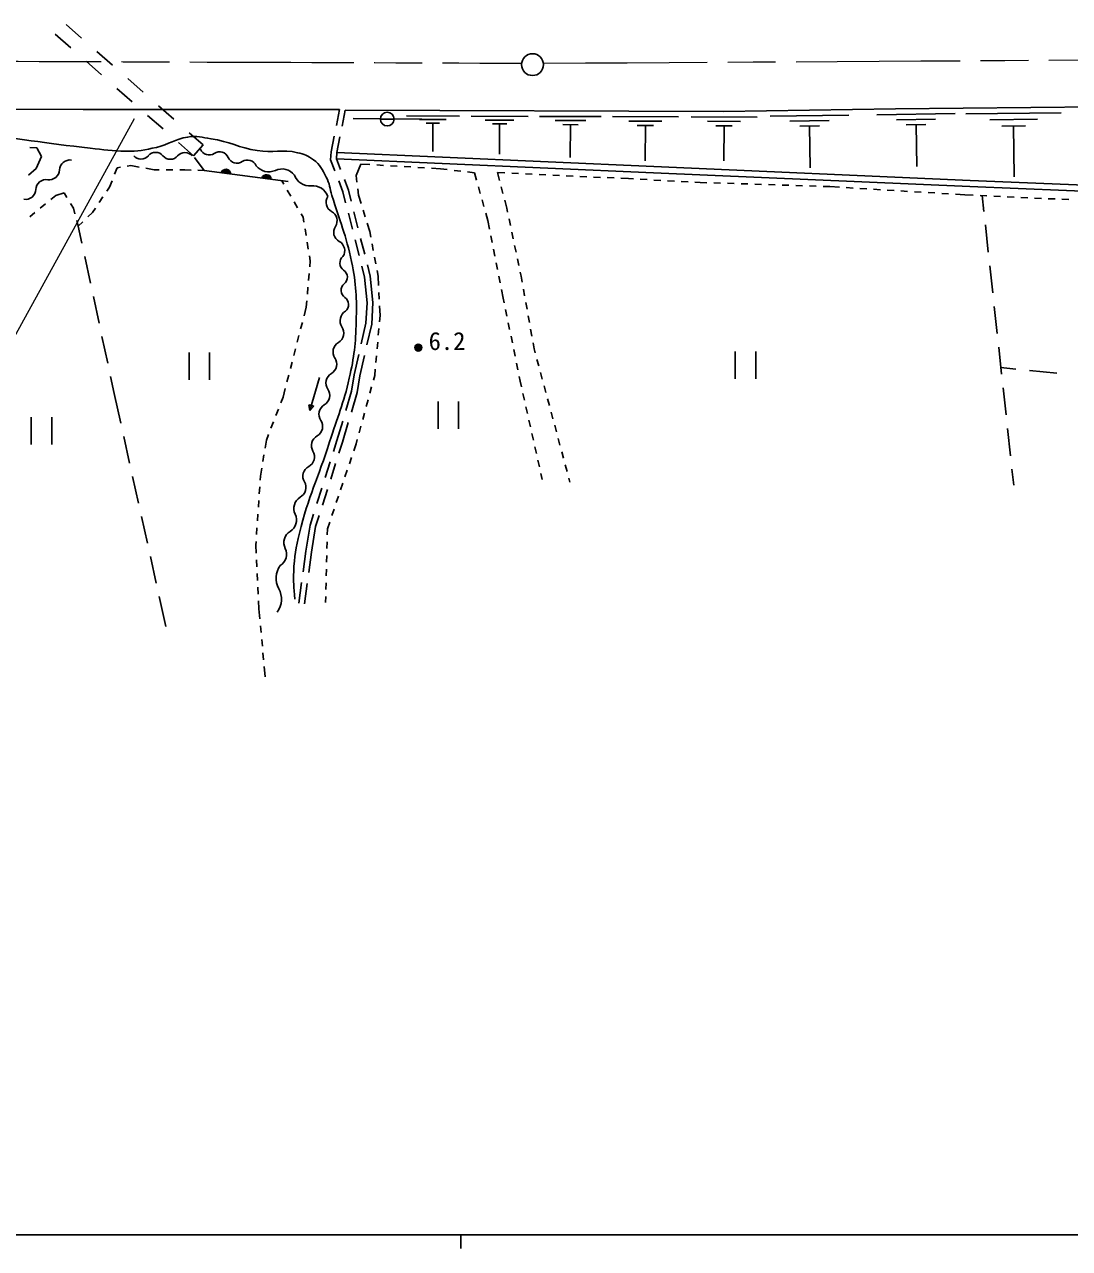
# Model space of a CAD drawing. Units: millimetres, scale not verified. Extents: x 40000 to 680000, y 20000 to 380000.
# Drawn here: x 136063 to 212550, y 204000 to 293636 of the extents above; entities that cross this region are included whole.
import ezdxf
from ezdxf.enums import TextEntityAlignment as Align

# ---------------------------------------------------------------- set-up
doc = ezdxf.new("R2010")
doc.units = ezdxf.units.MM
doc.header["$LTSCALE"] = 1000
doc.linetypes.add('CHAIN', pattern=[18.5, 12, -1.5, 3.5, -1.5])
for name, color, linetype, lineweight in [('M-BGD', 7, 'Continuous', 25), ('M-BMK', 2, 'CHAIN', 13), ('M-BMK-SRVR', 3, 'Continuous', 25), ('M-STR-HTXT', 7, 'Continuous', 13), ('M-TTL-BAND', 7, 'Continuous', 25)]:
    doc.layers.add(name, color=color, linetype=linetype, lineweight=lineweight)
doc.styles.add('ＭＳ ゴシック', font='')
doc.styles.get('ＭＳ ゴシック').set_extended_font_data('MS Gothic')

msp = doc.modelspace()

# ---------------------------------------------------------------- linework, layer by layer
at = {"layer": 'M-BGD'}
for p, q in [((139115, 293636), (140241, 292645)), ((138320, 292922), (139446, 291930)), ((141367, 291653), (142493, 290662)), ((140572, 290939), (141698, 289948)), ((143619, 289671), (144745, 288680)), ((142824, 288957), (143950, 287966)), ((145075, 286975), (146201, 285984)), ((145871, 287689), (146997, 286698)), ((159124, 287405), (158893, 286247)), ((159541, 287352), (159311, 286193)), ((164012, 286937), (167896, 286925)), ((168748, 286922), (172928, 286908)), ((173770, 286906), (178265, 286891)), ((179098, 286888), (183926, 286873)), ((184853, 286870), (189680, 286854)), ((190653, 286913), (196388, 286999)), ((198439, 287023), (204174, 287109)), ((204967, 287103), (211940, 287173)), ((162114, 286719), (160114, 286752)), ((162114, 286710), (163114, 286710)), ((163114, 286714), (165114, 286727)), ((164983, 286675), (166924, 286669)), ((165467, 286415), (166438, 286411)), ((165953, 286413), (165946, 284342)), ((169792, 286640), (171882, 286633)), ((170313, 286359), (171358, 286356)), ((170836, 286358), (170829, 284128)), ((174893, 286602), (177140, 286595)), ((175454, 286301), (176577, 286297)), ((176016, 286299), (176008, 283902)), ((180304, 286562), (182718, 286555)), ((180906, 286239), (182113, 286235)), ((181510, 286237), (181501, 283662)), ((186058, 286544), (188472, 286536)), ((186661, 286220), (187868, 286216)), ((187264, 286218), (187256, 283643)), ((192092, 286552), (194960, 286595)), ((192815, 286181), (194249, 286202)), ((193532, 286192), (193577, 283133)), ((199878, 286662), (202746, 286705)), ((200601, 286290), (202035, 286312)), ((201318, 286301), (201364, 283242)), ((206715, 286655), (210202, 286691)), ((207591, 286199), (209335, 286217)), ((208463, 286208), (208501, 282489)), ((148122, 285706), (149132, 284818)), ((158737, 285463), (158506, 284305)), ((159154, 285408), (158924, 284249)), ((136460, 284632), (136960, 284593)), ((136960, 284593), (137319, 283966)), ((147327, 284992), (148432, 284019)), ((149132, 284818), (148432, 284019)), ((158506, 284305), (158466, 283732)), ((158892, 283796), (158924, 284249)), ((158924, 284249), (158892, 283796)), ((137319, 283966), (136906, 283087)), ((143584, 283265), (143840, 283311)), ((143840, 283311), (144455, 283195)), ((158466, 283732), (158774, 282930)), ((158892, 283796), (159187, 283025)), ((160340, 282571), (160690, 283414)), ((160690, 283414), (161350, 283375)), ((161849, 283346), (162348, 283317)), ((162847, 283287), (163346, 283258)), ((136906, 283087), (136364, 282599)), ((142656, 282665), (142835, 283131)), ((142835, 283131), (143092, 283177)), ((144947, 283103), (145562, 282988)), ((145562, 282988), (145924, 282988)), ((146424, 282988), (146924, 282988)), ((147424, 282988), (147787, 282988)), ((147787, 282988), (148254, 282973)), ((148754, 282958), (149222, 282943)), ((160396, 282097), (160340, 282571)), ((163845, 283229), (164344, 283200)), ((164844, 283170), (165343, 283141)), ((165842, 283112), (166502, 283073)), ((166502, 283073), (167008, 283013)), ((167505, 282954), (168001, 282896)), ((168498, 282837), (169005, 282777)), ((169005, 282777), (169156, 282228)), ((170833, 282220), (170682, 282795)), ((170682, 282795), (171226, 282770)), ((171726, 282746), (172225, 282723)), ((172725, 282699), (173224, 282676)), ((173724, 282653), (174223, 282629)), ((174722, 282606), (175222, 282582)), ((175721, 282559), (176221, 282536)), ((176720, 282512), (177220, 282489)), ((177719, 282466), (178219, 282442)), ((178718, 282419), (179218, 282395)), ((179717, 282372), (180261, 282347)), ((142088, 281421), (142297, 281732)), ((142297, 281732), (142477, 282198)), ((154897, 282189), (155044, 281938)), ((155297, 281507), (155550, 281075)), ((159061, 282183), (159369, 281380)), ((159474, 282278), (159770, 281508)), ((159770, 281508), (159979, 280686)), ((160510, 281127), (160454, 281600)), ((169289, 281746), (169422, 281264)), ((171086, 281253), (170959, 281736)), ((180261, 282347), (180638, 282327)), ((181138, 282300), (181637, 282274)), ((182136, 282247), (182635, 282221)), ((183135, 282194), (183634, 282168)), ((184133, 282141), (184633, 282115)), ((185132, 282088), (185509, 282068)), ((185509, 282068), (186015, 282052)), ((186515, 282036), (187014, 282020)), ((187514, 282004), (188014, 281988)), ((188514, 281972), (189013, 281956)), ((189513, 281940), (190013, 281924)), ((190513, 281908), (191012, 281892)), ((191512, 281876), (192012, 281860)), ((192512, 281844), (193011, 281828)), ((193511, 281812), (194011, 281796)), ((194511, 281780), (195017, 281763)), ((195017, 281763), (195712, 281721)), ((196211, 281691), (196711, 281660)), ((197210, 281630), (197709, 281600)), ((198208, 281569), (198707, 281539)), ((199206, 281509), (199705, 281478)), ((137987, 280823), (138350, 281122)), ((138350, 281122), (138960, 281302)), ((138960, 281302), (139171, 280959)), ((141530, 280592), (141809, 281007)), ((155803, 280644), (156056, 280213)), ((159369, 281380), (159570, 280586)), ((160700, 280515), (160510, 281127)), ((169555, 280783), (169689, 280301)), ((171364, 280194), (171213, 280769)), ((200204, 281448), (200703, 281417)), ((201202, 281387), (201701, 281357)), ((202200, 281326), (202699, 281296)), ((203199, 281266), (203698, 281235)), ((204197, 281205), (204892, 281163)), ((204892, 281163), (205501, 281134)), ((206001, 281111), (206500, 281088)), ((206156, 281104), (206282, 279950)), ((207000, 281065), (207499, 281042)), ((207998, 281019), (208498, 280995)), ((208997, 280972), (209497, 280949)), ((209996, 280926), (210496, 280903)), ((210995, 280880), (211495, 280857)), ((211994, 280833), (212494, 280810)), ((136444, 279551), (136830, 279869)), ((137216, 280187), (137602, 280505)), ((139432, 280532), (139642, 280189)), ((139642, 280189), (139756, 279767)), ((140701, 279538), (141041, 279866)), ((141041, 279866), (141250, 280177)), ((156309, 279781), (156456, 279530)), ((159767, 279810), (160062, 278647)), ((160175, 279910), (160470, 278747)), ((160997, 279560), (160849, 280038)), ((169822, 279819), (169973, 279270)), ((171426, 279898), (171364, 280194)), ((139887, 279284), (140001, 278862)), ((140001, 278862), (140341, 279190)), ((140001, 278862), (140265, 277627)), ((156456, 279530), (156515, 279167)), ((161335, 278472), (161145, 279083)), ((169973, 279270), (170098, 278642)), ((171631, 278919), (171529, 279408)), ((206390, 278956), (206607, 276968)), ((156595, 278674), (156676, 278180)), ((160667, 277972), (160962, 276809)), ((161411, 278068), (161335, 278472)), ((170196, 278152), (170294, 277661)), ((171837, 277940), (171734, 278430)), ((156756, 277687), (156837, 277193)), ((160259, 277871), (160554, 276708)), ((161594, 277085), (161503, 277576)), ((170392, 277171), (170489, 276681)), ((172042, 276962), (171940, 277451)), ((140475, 276649), (140894, 274693)), ((156917, 276700), (156976, 276337)), ((156976, 276337), (156938, 275887)), ((161778, 276102), (161686, 276593)), ((170587, 276190), (170685, 275700)), ((172248, 275983), (172145, 276472)), ((156896, 275389), (156854, 274891)), ((160750, 275933), (160952, 275138)), ((161158, 276033), (161367, 275211)), ((161367, 275211), (161564, 273265)), ((161945, 275207), (161870, 275610)), ((161980, 274521), (161945, 275207)), ((170783, 275210), (170880, 274719)), ((172413, 275198), (172351, 275494)), ((172492, 274757), (172413, 275198)), ((206716, 275974), (206932, 273986)), ((156812, 274392), (156769, 273894)), ((160952, 275138), (161143, 273255)), ((141103, 273716), (141522, 271760)), ((156727, 273396), (156689, 272946)), ((162030, 273522), (162005, 274021)), ((170978, 274229), (171103, 273601)), ((171103, 273601), (171174, 273255)), ((172668, 273773), (172580, 274265)), ((156689, 272946), (156524, 272308)), ((161143, 273255), (161057, 271754)), ((161564, 273265), (161474, 271695)), ((162089, 272336), (162055, 273022)), ((171274, 272765), (171373, 272275)), ((172844, 272789), (172756, 273281)), ((207041, 272992), (207257, 271003)), ((156399, 271824), (156274, 271340)), ((161057, 271754), (160715, 270255)), ((161474, 271695), (161130, 270186)), ((162047, 271873), (162089, 272336)), ((171473, 271785), (171573, 271295)), ((173021, 271804), (172932, 272297)), ((141732, 270782), (142151, 268826)), ((156149, 270856), (156024, 270372)), ((161958, 270877), (162003, 271375)), ((171672, 270805), (171772, 270315)), ((173197, 270820), (173109, 271312)), ((155899, 269887), (155774, 269403)), ((161869, 269881), (161914, 270379)), ((171872, 269825), (171972, 269335)), ((173364, 269888), (173285, 270328)), ((173442, 269596), (173364, 269888)), ((207366, 270009), (207582, 268021)), ((148113, 269609), (148113, 267609)), ((149613, 269609), (149613, 267609)), ((155649, 268919), (155525, 268435)), ((160538, 269475), (160196, 267976)), ((160953, 269406), (160609, 267896)), ((161780, 268885), (161825, 269383)), ((173701, 268630), (173572, 269113)), ((188082, 269681), (188082, 267681)), ((189582, 269681), (189582, 267681)), ((161694, 267923), (161736, 268387)), ((172071, 268845), (172171, 268356)), ((173961, 267664), (173831, 268147)), ((207529, 268511), (208628, 268399)), ((209623, 268297), (211612, 268094)), ((142360, 267849), (142625, 266614)), ((155400, 267951), (155275, 267467)), ((157653, 267775), (156950, 265376)), ((160196, 267976), (160005, 266783)), ((160609, 267896), (160416, 266690)), ((161604, 267592), (161694, 267923)), ((172271, 267866), (172341, 267520)), ((172341, 267520), (172437, 267094)), ((174220, 266698), (174090, 267181)), ((142625, 266614), (143109, 264429)), ((154985, 266345), (154828, 265940)), ((155150, 266983), (154985, 266345)), ((160005, 266783), (159583, 265363)), ((160416, 266690), (159990, 265255)), ((161341, 266627), (161472, 267109)), ((172546, 266606), (172656, 266118)), ((207691, 267027), (207908, 265039)), ((154647, 265474), (154465, 265008)), ((156950, 265376), (156876, 265789)), ((156876, 265789), (157236, 265683)), ((157236, 265683), (156950, 265376)), ((161078, 265662), (161210, 266144)), ((166339, 266022), (166339, 264022)), ((167839, 266022), (167839, 264022)), ((172765, 265630), (172875, 265142)), ((174479, 265732), (174349, 266215)), ((136560, 264873), (136560, 262873)), ((138060, 264873), (138060, 262873)), ((154284, 264542), (154103, 264076)), ((159355, 264596), (158933, 263176)), ((159762, 264488), (159335, 263053)), ((160815, 264697), (160947, 265179)), ((172984, 264655), (173094, 264167)), ((174738, 264767), (174609, 265250)), ((153922, 263610), (153765, 263205)), ((160553, 263732), (160684, 264215)), ((173203, 263679), (173313, 263191)), ((174997, 263801), (174868, 264284)), ((208016, 264045), (208233, 262056)), ((143326, 263453), (143759, 261500)), ((153765, 263205), (153670, 262618)), ((158933, 263176), (158674, 262360)), ((159335, 263053), (159080, 262250)), ((160160, 262411), (160331, 262918)), ((160331, 262918), (160421, 263250)), ((173422, 262703), (173532, 262215)), ((175257, 262835), (175127, 263318)), ((153590, 262124), (153510, 261631)), ((159840, 261464), (160000, 261938)), ((175516, 261869), (175386, 262352)), ((153430, 261137), (153334, 260550)), ((158432, 261598), (158068, 260454)), ((158838, 261487), (158474, 260344)), ((159521, 260516), (159681, 260990)), ((173641, 261727), (173751, 261239)), ((175775, 260903), (175645, 261386)), ((208341, 261062), (208467, 259909)), ((143976, 260524), (144409, 258572)), ((153334, 260550), (153316, 260274)), ((159201, 259569), (159361, 260043)), ((173860, 260752), (173956, 260326)), ((175983, 260129), (175905, 260420)), ((153282, 259776), (153248, 259277)), ((157826, 259692), (157462, 258548)), ((158232, 259581), (157868, 258438)), ((158882, 258621), (159042, 259095)), ((153215, 258778), (153181, 258279)), ((144625, 257595), (145059, 255643)), ((153147, 257780), (153113, 257281)), ((157220, 257786), (156961, 256970)), ((157626, 257675), (157371, 256873)), ((158562, 257674), (158722, 258147)), ((153080, 256782), (153046, 256284)), ((156961, 256970), (156655, 255064)), ((157371, 256873), (157070, 255002)), ((158222, 256252), (158232, 256693)), ((158232, 256693), (158403, 257200)), ((153012, 255785), (152994, 255509)), ((152994, 255509), (153023, 254925)), ((158198, 255252), (158210, 255752)), ((145275, 254667), (145708, 252714)), ((156655, 255064), (156448, 253556)), ((157070, 255002), (156864, 253497)), ((158175, 254252), (158187, 254752)), ((153048, 254425), (153073, 253926)), ((158152, 253252), (158163, 253752)), ((153098, 253427), (153123, 252927)), ((153148, 252428), (153173, 251929)), ((156340, 252764), (156134, 251256)), ((156756, 252704), (156550, 251199)), ((158128, 252253), (158140, 252753)), ((145925, 251738), (146410, 249553)), ((153198, 251429), (153227, 250845)), ((158106, 251311), (158117, 251753)), ((153227, 250845), (153294, 250103)), ((153339, 249605), (153384, 249107)), ((153429, 248609), (153473, 248111)), ((153518, 247613), (153563, 247115)), ((153608, 246617), (153675, 245876))]:
    msp.add_line(p, q, dxfattribs=at)
for points in [[(73376, 287639), (140364, 287405), (159124, 287405)], [(159541, 287352), (187222, 287262), (199807, 287450), (224581, 287701), (228725, 275180), (231165, 268255), (232582, 263160)], [(230052, 263932), (223262, 281485), (205278, 282221), (182127, 283235), (158924, 284249)], [(155366, 282127), (149222, 282943), (148495, 283885)], [(229629, 263768), (222946, 281044), (205259, 281768), (182107, 282781), (158892, 283796)]]:
    msp.add_lwpolyline(points, dxfattribs=at)
for centre, radius in [((162614, 286710), 500), ((164889, 269973), 250), ((164889, 269973), 204), ((164889, 269973), 159), ((164889, 269973), 114), ((164889, 269973), 68.2), ((164889, 269973), 22.7)]:
    msp.add_circle(centre, radius, dxfattribs=at)
for centre, radius, start, end in [((145661, 283572), 700, 39.74543, 139.77511), ((147805, 283563), 700, 39.74543, 139.77511), ((149571, 284770), 693, 203.35794, 303.89019), ((150344, 283619), 693, 23.35794, 123.89019), ((139389, 282954), 760, 81.69862, 177.41198), ((144593, 284476), 700, 219.74543, 319.77511), ((146737, 284467), 700, 219.74543, 319.77511), ((151616, 284169), 693, 203.35794, 303.89019), ((152389, 283018), 693, 23.35794, 123.89019), ((153940, 284009), 1162, 218.01841, 294.60149), ((137871, 283022), 760, 261.69862, 357.41198), ((150800, 282679), 354, 1.23016, 163.63534), ((150800, 282679), 283, 3.4542, 161.4113), ((150800, 282679), 212, 7.20053, 157.66498), ((150800, 282679), 142, 14.91226, 149.95325), ((150800, 282679), 100, 25.22992, 139.63558), ((153774, 282284), 354, 1.23016, 163.63534), ((153774, 282284), 283, 3.4542, 161.4113), ((153774, 282284), 212, 7.20053, 157.66498), ((153774, 282284), 142, 14.91226, 149.95325), ((153774, 282284), 100, 25.22992, 139.63558), ((154908, 281895), 1162, 38.01841, 114.60149), ((156939, 282998), 1181, 199.11609, 275.07343), ((136133, 281587), 760, 261.69862, 357.41198), ((137651, 281518), 760, 81.69862, 177.41198), ((157148, 280646), 1181, 19.11609, 95.07343), ((158899, 280611), 762, 146.48586, 242.02821), ((158184, 279265), 762, 326.48586, 62.02821), ((159455, 278423), 762, 146.48586, 242.02821), ((158740, 277076), 762, 326.48586, 62.02821), ((159778, 276170), 631, 129.68201, 235.43029), ((159063, 275131), 631, 309.68201, 55.43029), ((159868, 274161), 631, 129.68201, 235.43029), ((159152, 273122), 631, 309.68201, 55.43029), ((159972, 271943), 810, 120.99569, 213.54178), ((158622, 271048), 810, 300.99569, 33.54178), ((159456, 269660), 810, 120.99569, 213.54178), ((158106, 268765), 810, 300.99569, 33.54178), ((158940, 267377), 810, 120.99569, 213.54178), ((157591, 266482), 810, 300.99569, 33.54178), ((158425, 265094), 810, 120.99569, 213.54178), ((157075, 264200), 810, 300.99569, 33.54178), ((157867, 262796), 803, 117.8776, 210.83791), ((156489, 261973), 803, 297.8776, 30.83791), ((157239, 260554), 803, 117.8776, 210.83791), ((155861, 259730), 803, 297.8776, 30.83791), ((156750, 258193), 974, 121.82251, 205.79908), ((154996, 257346), 974, 301.82251, 25.79908), ((156023, 255691), 974, 121.82251, 205.79908), ((154270, 254843), 974, 301.82251, 25.79908), ((156060, 253080), 1583, 143.74592, 209.02632), ((153291, 251543), 1583, 323.74592, 29.02632)]:
    msp.add_arc(centre, radius, start, end, dxfattribs=at)
msp.add_open_spline([(119110, 287479), (119334, 287142), (119466, 286979), (119788, 286773), (120199, 286510), (120526, 286584), (121008, 286504), (122304, 286287), (123052, 286352), (124362, 286253), (127431, 286020), (129157, 285956), (132220, 285652), (135608, 285316), (137484, 284935), (140869, 284579), (141888, 284472), (142457, 284359), (143481, 284356), (144362, 284353), (144862, 284432), (145719, 284638), (146637, 284859), (147084, 285240), (148015, 285392), (148671, 285498), (149054, 285364), (149711, 285266), (151061, 285065), (151747, 284608), (153097, 284401), (154237, 284225), (154925, 284514), (156048, 284248), (156531, 284134), (156805, 284020), (157210, 283732), (157712, 283376), (157835, 282996), (158141, 282462), (158417, 281981), (158402, 281638), (158565, 281108), (159140, 279227), (159598, 278206), (160004, 276282), (160360, 274594), (160380, 273603), (160343, 271879), (160307, 270247), (160189, 269324), (159835, 267730), (159422, 265872), (158971, 264888), (158395, 263074), (157563, 260452), (156830, 259061), (156194, 256385), (155938, 255307), (155802, 254688), (155770, 253581), (155747, 252791), (155759, 252485), (155855, 251559)], degree=3, knots=[0, 0, 0, 0, 1, 1, 1, 2, 2, 2, 3, 3, 3, 4, 4, 4, 5, 5, 5, 6, 6, 6, 7, 7, 7, 8, 8, 8, 9, 9, 9, 10, 10, 10, 11, 11, 11, 12, 12, 12, 13, 13, 13, 14, 14, 14, 15, 15, 15, 16, 16, 16, 17, 17, 17, 18, 18, 18, 19, 19, 19, 20, 20, 20, 21, 21, 21, 21], dxfattribs=at)
at = {"layer": 'M-BMK'}
for centre, radius, start, end in [((-663169, 138423826), 138135566, 270.34726, 270.38802), ((509619, 92662041), 92371855, 269.7299, 269.79087)]:
    msp.add_arc(centre, radius, start, end, dxfattribs=at)
at = {"layer": 'M-BMK-SRVR'}
msp.add_circle((173249, 290697), 800, dxfattribs=at)
at = {"layer": 'M-STR-HTXT'}
msp.add_line((144091, 286719), (120088, 243126), dxfattribs=at)
at = {"layer": 'M-TTL-BAND'}
for p, q in [((40000, 205000), (579000, 205000)), ((168000, 205000), (168000, 204000))]:
    msp.add_line(p, q, dxfattribs=at)

# ---------------------------------------------------------------- texts
at = {"layer": 'M-BGD', "style": 'ＭＳ ゴシック'}
msp.add_text('6.2', height=1320, dxfattribs=at).set_placement((165642, 269399), align=Align.BOTTOM_LEFT)

doc.saveas('drawing.dxf')
